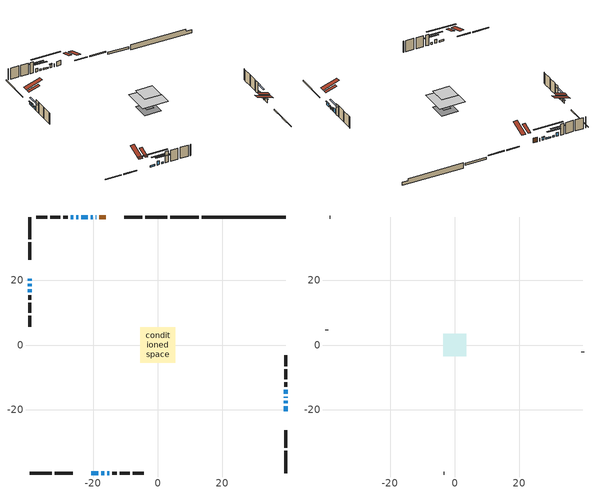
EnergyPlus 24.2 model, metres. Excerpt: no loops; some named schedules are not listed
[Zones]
conditioned space
 floor adiabatic (Floor2 construction): -1.52,-1.52 -1.52,1.52 1.52,1.52 1.52,-1.52 z0.77
 floor adiabatic (AdiabaticFloorConstruction): -5.47,-5.47 -5.47,5.47 5.47,5.47 5.47,-5.47 z3.21
 floor foundation (Slab1 construction): -3.54,-3.54 -3.54,3.54 3.54,3.54 3.54,-3.54 z-1.52
 floor foundation (Slab2 construction): -1.52,-1.52 -1.52,1.52 1.52,1.52 1.52,-1.52 z-0.61
 wall outside (RimJoist1 construction): 2.94,39.55 -3.92,39.55 / -39.55,-39.55 -32.69,-39.55 / -39.55,39.55 -39.55,32.69 / 39.55,-39.55 39.55,-32.69 z0.77:1.07
 wall outside (RimJoist2 construction): -4.85,39.55 -10.33,39.55 / -31.76,-39.55 -26.27,-39.55 / -39.55,31.76 -39.55,26.27 / 39.55,-31.76 39.55,-26.27 z0.77:1.07
 wall outside (AdiabaticWallConstruction 1): -16.13,39.55 -18.01,39.55 z0.77:2.8
 wall outside (AdiabaticWallConstruction): -18.94,39.55 -19.1,39.55 / 39.55,-18.02 39.55,-17.25 / 39.55,-16.33 39.55,-15.92 z0.77:1.99; 39.55,-20.47 39.55,-18.95 z0.77:2.19; -20.02,39.55 -20.63,39.55 z0.77:2.09; -39.55,20.47 -39.55,19.86 / -39.55,17.19 -39.55,16.27 z0.77:1.94; -39.55,18.93 -39.55,18.12 z0.77:2.14; -21.56,39.55 -23.59,39.55 / -20.47,-39.55 -18.44,-39.55 z0.77:1.38; 39.55,-14.99 39.55,-13.82 z0.77:2.5; -24.52,39.55 -25.13,39.55 / -15.57,-39.55 -14.96,-39.55 z0.77:1.48; -26.06,39.55 -26.92,39.55 z0.77:2.3; -17.51,-39.55 -16.5,-39.55 z0.77:2.4
 wall outside (Wall1 construction): -27.85,39.55 -29.22,39.55 / -14.03,-39.55 -12.66,-39.55 / -39.55,15.35 -39.55,13.98 / 39.55,-12.89 39.55,-11.52 z0.77:5.65
 wall outside (Wall2 construction): -30.15,39.55 -33.28,39.55 / -11.73,-39.55 -8.6,-39.55 / -39.55,13.05 -39.55,9.91 / 39.55,-10.6 39.55,-7.46 z0.77:5.65
 wall outside (Wall3 construction): -34.21,39.55 -37.56,39.55 / -7.67,-39.55 -4.32,-39.55 / -39.55,8.98 -39.55,5.64 / 39.55,-6.53 39.55,-3.18 z0.77:5.65
 wall foundation (FoundationWall1 construction): 13.64,39.55,-1.52 13.64,39.55,0.77 36.96,39.55,0.77 36.96,39.55,-0.19 39.55,39.55,-0.19 39.55,39.55,-1.52
 wall foundation (FoundationWall2 construction): 12.71,39.55 3.87,39.55 z-0.61:0.3
 window (WindowConstruction 10): -18.94,39.55 -19.09,39.55 z0.77:1.99
 window (WindowConstruction 6): 39.55,-20.47 39.55,-18.95 z0.77:2.19
 window (WindowConstruction 7): -20.02,39.55 -20.63,39.55 z0.77:2.09
 window (WindowConstruction 8): -39.55,20.47 -39.55,19.86 z0.77:1.94
 window (WindowConstruction 9): -39.55,18.93 -39.55,18.12 z0.77:2.14
 window (WindowConstruction 13): -21.56,39.55 -23.59,39.55 z0.77:1.38
 window (WindowConstruction 14): -20.47,-39.55 -18.44,-39.55 z0.77:1.38
 window (WindowConstruction 11): 39.55,-18.02 39.55,-17.26 z0.77:1.99
 window (WindowConstruction 12): 39.55,-16.33 39.55,-15.92 z0.77:1.99
 window (WindowConstruction): 39.55,-14.99 39.55,-13.82 z0.77:2.5
 window (WindowConstruction 1): -24.52,39.55 -25.13,39.55 z0.77:1.48
 window (WindowConstruction 2): -26.06,39.55 -26.92,39.55 z0.77:2.29
 window (WindowConstruction 3): -17.51,-39.55 -16.5,-39.55 z0.77:2.39
 window (WindowConstruction 4): -15.57,-39.55 -14.96,-39.55 z0.77:1.48
 window (WindowConstruction 5): -39.55,17.19 -39.55,16.28 z0.77:1.94
 door (Door): -16.13,39.55 -18.01,39.55 z0.77:2.8
 ceiling adiabatic (AdiabaticFloorConstruction): 5.47,-5.47 5.47,5.47 -5.47,5.47 -5.47,-5.47 z3.21
 roof outside (Roof2 construction): -15.2,39.55,5.65 -15.2,34.94,7.18 -13.99,34.94,7.18 -13.99,39.55,5.65; -21.4,-39.55,5.65 -21.4,-34.94,7.18 -22.62,-34.94,7.18 -22.62,-39.55,5.65; -39.55,21.4,5.65 -34.94,21.4,7.18 -34.94,22.62,7.18 -39.55,22.62,5.65; 39.55,-21.4,5.65 34.94,-21.4,7.18 34.94,-22.62,7.18 39.55,-22.62,5.65
attic - vented
 floor to conditioned space (Floor1 construction Reversed): -3.5,-3.5 -3.5,3.5 3.5,3.5 3.5,-3.5 z5.65
 wall outside (Wall4 construction): -38.49,39.55 -38.62,39.55 / -3.39,-39.55 -3.26,-39.55 / -39.55,4.71 -39.55,4.58 / 39.55,-2.25 39.55,-2.13 z0.77:5.65
 roof outside (Roof1 construction): -13.06,39.55,5.65 -13.06,32.72,7.92 -11.26,32.72,7.92 -11.26,39.55,5.65; -23.54,-39.55,5.65 -23.54,-32.72,7.92 -25.34,-32.72,7.92 -25.34,-39.55,5.65; -39.55,23.54,5.65 -32.72,23.54,7.92 -32.72,25.34,7.92 -39.55,25.34,5.65; 39.55,-23.54,5.65 32.72,-23.54,7.92 32.72,-25.34,7.92 39.55,-25.34,5.65
shading: 39.55,-18.75 39.55,-20.67 39.96,-20.67 39.96,-18.75 z2.39; -20.83,39.55 -19.82,39.55 -19.82,39.96 -20.83,39.96 z2.29; -39.55,19.66 -39.55,20.67 -39.96,20.67 -39.96,19.66 z2.14; -39.55,17.92 -39.55,19.13 -39.96,19.13 -39.96,17.92 z2.34; -28.84,39.55 -16.31,39.55 -16.31,39.96 -28.84,39.96 z6.63; -13.19,-39.55 -25.72,-39.55 -25.72,-39.96 -13.19,-39.96 z6.63; 39.55,-11.32 39.55,-17.49 39.96,-17.49 39.96,-11.32 z5; -27.63,39.55 -22.02,39.55 -22.02,39.96 -27.63,39.96 z3.98; -29.43,39.55 -23.55,39.55 -23.55,39.96 -29.43,39.96 z4.8; -13.99,-39.55 -20.02,-39.55 -20.02,-39.96 -13.99,-39.96 z4.9; -12.31,-39.55 -18.22,-39.55 -18.22,-39.96 -12.31,-39.96 z4.13; -39.55,13.78 -39.55,19.69 -39.96,19.69 -39.96,13.78 z4.44
[Building]
Building 1: Terrain=Suburbs
[Site:Location]
London AP_ON: Latitude {deg}=43.03; Longitude {deg}=-81.15; Time Zone {hr}=-5; Elevation {m}=278; Keep Site Location Information=Yes
[Site:GroundTemperature:Shallow]
3.98693, 1.93205, 1.76749, 2.74264, 6.6573, 10.5537, 13.9317, 16.0716, 16.2534, 14.513, 11.2211, 7.44421
[Site:WaterMainsTemperature]
Calculation Method=Schedule; Temperature Schedule=mains temperature schedule
[Material] Roughness=Rough; Thermal Absorptance=0.9
Name | Thickness {m} | Conductivity {W/m-K} | Density {kg/m3} | Specific Heat {J/kg-K} | Solar Absorptance | Visible Absorptance
asphalt or fiberglass shingles | 0.00635 | 0.162714 | 1121.4 | 1465.45 | 0.4 | 0.4
ceiling loosefill ins | 0.169333 | 0.0480833 | 16.02 | 1046.75 | 0.7 | 0.7
ceiling stud and cavity | 0.1397 | 0.197355 | 65.682 | 1177.47 | 0.7 | 0.7
concrete 4.0 in. | 0.1016 | 1.803125 | 2242.8 | 837.4 | 0.7 | 0.7
concrete 8.0 in. | 0.2032 | 1.803125 | 2242.8 | 837.4 | 0.7 | 0.7
door material | 0.04445 | 0.053851 | 512.64 | 1214.23 | 0.7 | 0.7
exterior vertical ins | 0.00787622 | 0.029427 | 32.04 | 1214.23 | 0.7 | 0.7
floor covering | 0.0127 | 9.015625 | 54.468 | 1339.84 | 0.6 | 0.6
floor covering 1 | 0.0127 | 0.0433444 | 54.468 | 1339.84 | 0.6 | 0.6
floor rigid ins; wall rigid ins | 0.512978 | 0.029427 | 32.04 | 1214.23 | 0.7 | 0.7
floor stud and cavity | 0.0889 | 0.406502 | 50.32683 | 1063.81 | 0.7 | 0.7
floor stud and cavity 1 | 0.1397 | 1.75129 | 37.0049 | 1207.88 | 0.7 | 0.7
furniture material conditioned space 1 | 0.1524 | 0.115458 | 640.8 | 1214.23 | 0.6 | 0.6
gypsum board | 0.0127 | 0.160291 | 801 | 837.4 | 0.6 | 0.6
gypsum board 1 | 0.0127 | 0.160291 | 801 | 837.4 | 0.7 | 0.7
osb sheathing 0.5 in. | 0.0127 | 0.115458 | 512.64 | 1214.23 | 0.7 | 0.7
osb sheathing 0.75 in. | 0.01905 | 0.115458 | 512.64 | 1214.23 | 0.7 | 0.7
rim joist stud and cavity | 0.0508 | 0.177588 | 50.32683 | 1063.81 | 0.6 | 0.6
rim joist stud and cavity 1 | 0.0508 | 0.103237 | 50.32683 | 1063.81 | 0.6 | 0.6
roof stud and cavity | 0.2032 | 0.172552 | 78.34581 | 1123.46 | 0.7 | 0.7
wall stud and cavity | 0.1397 | 0.101586 | 139.0536 | 1170.24 | 0.7 | 0.7
wall stud and cavity 1 | 0.1397 | 0.0823866 | 139.0536 | 1170.24 | 0.7 | 0.7
wall stud and cavity 2 | 0.1397 | 0.0828166 | 139.0536 | 1170.24 | 0.7 | 0.7
wall stud and cavity 3 | 0.0889 | 6.1454 | 50.32683 | 1063.81 | 0.6 | 0.6
wall stud and cavity 4 | 0.0889 | 0.380278 | 52.3479 | 1209.89 | 0.7 | 0.7
wall stud and cavity 5 | 0.0889 | 0.391764 | 83.0341 | 1211.67 | 0.7 | 0.7
wood siding | 0.0254 | 0.102417 | 544.68 | 1172.36 | 0.4 | 0.4
wood siding 1 | 0.00254 | 0.102417 | 544.68 | 1172.36 | 0.4 | 0.4
wood siding 2; wood siding 3; wood siding 4 | 0.0254 | 0.102417 | 544.68 | 1172.36 | 0.7 | 0.7
[WindowMaterial:SimpleGlazingSystem]
Name | U-Factor {W/m2-K} | Solar Heat Gain Coefficient
WindowMaterial | 2.78903 | 0.62
WindowMaterial 1 | 2.762347 | 0.48
WindowMaterial 10 | 2.71352 | 0.4
WindowMaterial 11 | 2.76746 | 0.63
WindowMaterial 12 | 2.75553 | 0.6
WindowMaterial 13 | 2.691372 | 0.44
WindowMaterial 2 | 2.67036 | 0.52
WindowMaterial 3 | 2.66696 | 0.54
WindowMaterial 4 | 2.6908 | 0.43
WindowMaterial 5 | 2.78052 | 0.57
WindowMaterial 6 | 2.77768 | 0.54
WindowMaterial 7 | 2.770864 | 0.5
WindowMaterial 8 | 2.76859 | 0.49
WindowMaterial 9 | 2.77825 | 0.54
[Construction]
AdiabaticFloorConstruction: floor stud and cavity 1, floor rigid ins, osb sheathing 0.75 in., floor covering 1
AdiabaticWallConstruction: wood siding 3, wall rigid ins, wall stud and cavity 4, gypsum board
AdiabaticWallConstruction 1: wood siding 4, wall rigid ins, wall stud and cavity 4, gypsum board
Door: door material
Floor1 construction Reversed: gypsum board, ceiling stud and cavity, ceiling loosefill ins
Floor2 construction: floor stud and cavity, floor covering
FoundationWall1 construction: concrete 8.0 in.
FoundationWall2 construction: concrete 8.0 in., gypsum board 1
furniture construction conditioned space 1: furniture material conditioned space 1
PartitionWallConstruction: gypsum board, wall stud and cavity 5, gypsum board
RimJoist1 construction: wood siding 2, rim joist stud and cavity
RimJoist2 construction: wood siding 2, rim joist stud and cavity 1
Roof1 construction: asphalt or fiberglass shingles
Roof2 construction: asphalt or fiberglass shingles, osb sheathing 0.75 in., roof stud and cavity, gypsum board
Slab1 construction; Slab2 construction: concrete 4.0 in.
Wall1 construction: wood siding, osb sheathing 0.5 in., wall stud and cavity, gypsum board
Wall2 construction: wood siding, osb sheathing 0.5 in., wall stud and cavity 1, gypsum board
Wall3 construction: wood siding, osb sheathing 0.5 in., wall stud and cavity 2, gypsum board
Wall4 construction: wood siding 1, wall stud and cavity 3
WindowConstruction: WindowMaterial
WindowConstruction 1: WindowMaterial 1
WindowConstruction 10: WindowMaterial 10
WindowConstruction 11: WindowMaterial 11
WindowConstruction 12: WindowMaterial 12
WindowConstruction 13; WindowConstruction 14: WindowMaterial 13
WindowConstruction 2: WindowMaterial 2
WindowConstruction 3: WindowMaterial 3
WindowConstruction 4: WindowMaterial 4
WindowConstruction 5: WindowMaterial 5
WindowConstruction 6: WindowMaterial 6
WindowConstruction 7: WindowMaterial 7
WindowConstruction 8: WindowMaterial 8
WindowConstruction 9: WindowMaterial 9
[Zone] Multiplier=1; Part of Total Floor Area=Yes
Name | Volume {m3}
attic - vented | 18.1331
conditioned space | 456.6
[Space]
Name | Zone | Volume {m3}
attic - vented 1 | attic - vented | 18.1331
conditioned space 1 | conditioned space | 456.6
[ZoneInfiltration:EffectiveLeakageArea]
infil attic - vented 1: Zone or Space=attic - vented 1; Schedule=Always On Discrete; Effective Air Leakage Area {cm2}=2142.55; Stack Coefficient=0.000497323; Wind Coefficient=1.50674e-05
[ZoneMixing]
whole house fan mix: Zone or Space=attic - vented; Schedule=Always On Continuous; Design Flow Rate Calculation Method=Flow/Zone; Design Flow Rate {m3/s}=0; Source Zone or Space=conditioned space
[SurfaceProperty:ExposedFoundationPerimeter] Exposed Perimeter Calculation Method=TotalExposedPerimeter
Name | Total Exposed Perimeter {m}
Slab1 | 25.908
Slab2 | 8.83899
[InternalMass] Zone or ZoneList=conditioned space; Space or SpaceList=conditioned space 1
Name | Construction | Surface Area {m2}
furniture mass conditioned space 1 | furniture construction conditioned space 1 | 75.3201
partition wall mass | PartitionWallConstruction | 179.1
[Lights]
interior lighting: Zone or ZoneList or Space or SpaceList=conditioned space 1; Schedule=interior lighting schedule; Design Level Calculation Method=LightingLevel; Lighting Level {W}=343.2; Return Air Fraction=0; Fraction Radiant=0.6; Fraction Visible=0.2; Fraction Replaceable=1
[People]
occupants: Zone or ZoneList or Space or SpaceList=conditioned space 1; Number of People Schedule=occupants schedule; Number of People Calculation Method=People; Number of People=3; Fraction Radiant=0.314171; Sensible Heat Fraction=0.56303; Activity Level Schedule=occupants activity schedule; Carbon Dioxide Generation Rate {m3/s-W}=0; Enable ASHRAE 55 Comfort Warnings=No; Mean Radiant Temperature Calculation Type=EnclosureAveraged
[ElectricEquipment] Zone or ZoneList or Space or SpaceList=conditioned space 1; Design Level Calculation Method=EquipmentLevel
Name | Schedule | Design Level {W} | Fraction Latent | Fraction Radiant | Fraction Lost
clothes dryer | clothes dryer schedule | 140.772 | 0.015 | 0.081 | 0.85
clothes washer | clothes washer schedule | 32.1985 | 0.03 | 0.162 | 0.7
cooking range | cooking range schedule | 215.147 | 0.08 | 0.432 | 0.2
dishwasher | dishwasher schedule | 66.8632 | 0.3 | 0.18 | 0.4
fridge | fridge schedule | 72.9452 | 0 | 0.6 | 0
mech vent bath fan 0 | mech vent bath fan 0 schedule | 50.2 | 0 | 0 | 1
mech vent house fan | mech vent house fan schedule | 0 | 0 | 0 | 1
mech vent house fan cfis | mech vent house fan cfis schedule | 0 | 0 | 0 | 0
mech vent range fan 0 | mech vent range fan 0 schedule | 57 | 0 | 0 | 1
misc plug loads | misc plug loads schedule | 494.7 | 0.045 | 0.513 | 0.1
whole house fan | Always On Discrete | 0 | 0 | 0 | 1
[OtherEquipment] Zone or ZoneList or Space or SpaceList=conditioned space 1; Design Level Calculation Method=EquipmentLevel
Name | Fuel Type | Schedule | Design Level {W} | Fraction Latent | Fraction Radiant | Fraction Lost
clothes dryer 1 | Electricity | clothes dryer schedule | 0 | 0.015 | 0.081 | 0.85
cooking range 1 | Electricity | cooking range schedule | 0 | 0.08 | 0.432 | 0.2
general water use latent | None | general water use schedule | 62.594 | 1 | 0 | 0
general water use sensible | None | general water use schedule | -61.6891 | 0 | 0.6 | 0
mech vent house fan latent load | None | Always On Discrete | 0 | 1 | 0 | 0
mech vent house fan sensible load | None | Always On Discrete | 0 | 0 | 0 | 0
water heater energy adjustment1 | NaturalGas | Always On Discrete | 0.01 | 0 | 0 | 1
[ZoneInfiltration:DesignFlowRate] Zone or ZoneList or Space or SpaceList=conditioned space 1; Schedule=Always On Discrete; Design Flow Rate Calculation Method=Flow/Zone; Design Flow Rate {m3/s}=0
infil flow; natural vent flow; whole house fan flow
[Foundation:Kiva] Initial Indoor Air Temperature {C}=18; Wall Depth Below Slab {m}=0.2032
Name | Wall Height Above Grade {m} | Custom Block Material Name 1 | Custom Block Depth 1 {m} | Custom Block X Position 1 {m} | Custom Block Z Position 1 {m}
Foundation Kiva 1 | 0.769986
Foundation Kiva 2 | 0.300015 | exterior vertical ins | 0.910011 | 0.2159 | 0
[Foundation:Kiva:Settings]
Soil Conductivity {W/m-K}=0.849921; Soil Density {kg/m3}=1842.3; Soil Specific Heat {J/kg-K}=418.7; Ground Solar Absorptivity=0.9; Ground Thermal Absorptivity=0.9; Ground Surface Roughness {m}=0.03; Far-Field Width {m}=40; Deep-Ground Boundary Condition=ZeroFlux; Deep-Ground Depth {m}=40; Minimum Cell Dimension {m}=0.2; Maximum Cell Growth Coefficient=3; Simulation Timestep=Timestep
[Exterior:Lights]
exterior lighting: Schedule=exterior lighting schedule; Design Level {W}=75.6
[Schedule:Constant]
Name | Hourly Value
Always On Continuous; mech vent house fan schedule; mech vent house fan cfis schedule; Always On Discrete | 1
occupants activity schedule | 117.228
fridge schedule | 0
[Schedule:Week:Daily]
interior lighting schedule Week Rule - Jan1-Jan27: interior lighting schedule day, interior lighting schedule day, interior lighting schedule day, interior lighting schedule day, interior lighting schedule day, interior lighting schedule day, interior lighting schedule day, interior lighting schedule default day, interior lighting schedule default day, interior lighting schedule default day, interior lighting schedule default day, interior lighting schedule default day
interior lighting schedule Week Rule - Jan28-Feb3: interior lighting schedule day, interior lighting schedule day, interior lighting schedule day, interior lighting schedule day, interior lighting schedule day 1, interior lighting schedule day 1, interior lighting schedule day 1, interior lighting schedule default day, interior lighting schedule default day, interior lighting schedule default day, interior lighting schedule default day, interior lighting schedule default day
interior lighting schedule Week Rule - Feb4-Feb24: interior lighting schedule day 1, interior lighting schedule day 1, interior lighting schedule day 1, interior lighting schedule day 1, interior lighting schedule day 1, interior lighting schedule day 1, interior lighting schedule day 1, interior lighting schedule default day, interior lighting schedule default day, interior lighting schedule default day, interior lighting schedule default day, interior lighting schedule default day
interior lighting schedule Week Rule - Feb25-Mar3: interior lighting schedule day 1, interior lighting schedule day 1, interior lighting schedule day 1, interior lighting schedule day 1, interior lighting schedule day 2, interior lighting schedule day 2, interior lighting schedule day 2, interior lighting schedule default day, interior lighting schedule default day, interior lighting schedule default day, interior lighting schedule default day, interior lighting schedule default day
interior lighting schedule Week Rule - Mar4-Mar31: interior lighting schedule day 2, interior lighting schedule day 2, interior lighting schedule day 2, interior lighting schedule day 2, interior lighting schedule day 2, interior lighting schedule day 2, interior lighting schedule day 2, interior lighting schedule default day, interior lighting schedule default day, interior lighting schedule default day, interior lighting schedule default day, interior lighting schedule default day
interior lighting schedule Week Rule - Apr1-Apr28: interior lighting schedule day 3, interior lighting schedule day 3, interior lighting schedule day 3, interior lighting schedule day 3, interior lighting schedule day 3, interior lighting schedule day 3, interior lighting schedule day 3, interior lighting schedule default day, interior lighting schedule default day, interior lighting schedule default day, interior lighting schedule default day, interior lighting schedule default day
interior lighting schedule Week Rule - Apr29-May5: interior lighting schedule day 3, interior lighting schedule day 3, interior lighting schedule day 4, interior lighting schedule day 4, interior lighting schedule day 4, interior lighting schedule day 4, interior lighting schedule day 4, interior lighting schedule default day, interior lighting schedule default day, interior lighting schedule default day, interior lighting schedule default day, interior lighting schedule default day
interior lighting schedule Week Rule - May6-May26: interior lighting schedule day 4, interior lighting schedule day 4, interior lighting schedule day 4, interior lighting schedule day 4, interior lighting schedule day 4, interior lighting schedule day 4, interior lighting schedule day 4, interior lighting schedule default day, interior lighting schedule default day, interior lighting schedule default day, interior lighting schedule default day, interior lighting schedule default day
interior lighting schedule Week Rule - May27-Jun2: interior lighting schedule day 4, interior lighting schedule day 4, interior lighting schedule day 4, interior lighting schedule day 4, interior lighting schedule day 4, interior lighting schedule day 5, interior lighting schedule day 5, interior lighting schedule default day, interior lighting schedule default day, interior lighting schedule default day, interior lighting schedule default day, interior lighting schedule default day
interior lighting schedule Week Rule - Jun3-Jun30: interior lighting schedule day 5, interior lighting schedule day 5, interior lighting schedule day 5, interior lighting schedule day 5, interior lighting schedule day 5, interior lighting schedule day 5, interior lighting schedule day 5, interior lighting schedule default day, interior lighting schedule default day, interior lighting schedule default day, interior lighting schedule default day, interior lighting schedule default day
interior lighting schedule Week Rule - Jul1-Jul28: interior lighting schedule day 6, interior lighting schedule day 6, interior lighting schedule day 6, interior lighting schedule day 6, interior lighting schedule day 6, interior lighting schedule day 6, interior lighting schedule day 6, interior lighting schedule default day, interior lighting schedule default day, interior lighting schedule default day, interior lighting schedule default day, interior lighting schedule default day
interior lighting schedule Week Rule - Jul29-Aug4: interior lighting schedule day 6, interior lighting schedule day 6, interior lighting schedule day 6, interior lighting schedule day 7, interior lighting schedule day 7, interior lighting schedule day 7, interior lighting schedule day 7, interior lighting schedule default day, interior lighting schedule default day, interior lighting schedule default day, interior lighting schedule default day, interior lighting schedule default day
interior lighting schedule Week Rule - Aug5-Aug25: interior lighting schedule day 7, interior lighting schedule day 7, interior lighting schedule day 7, interior lighting schedule day 7, interior lighting schedule day 7, interior lighting schedule day 7, interior lighting schedule day 7, interior lighting schedule default day, interior lighting schedule default day, interior lighting schedule default day, interior lighting schedule default day, interior lighting schedule default day
interior lighting schedule Week Rule - Aug26-Sep1: interior lighting schedule day 7, interior lighting schedule day 7, interior lighting schedule day 7, interior lighting schedule day 7, interior lighting schedule day 7, interior lighting schedule day 7, interior lighting schedule day 8, interior lighting schedule default day, interior lighting schedule default day, interior lighting schedule default day, interior lighting schedule default day, interior lighting schedule default day
interior lighting schedule Week Rule - Sep2-Sep29: interior lighting schedule day 8, interior lighting schedule day 8, interior lighting schedule day 8, interior lighting schedule day 8, interior lighting schedule day 8, interior lighting schedule day 8, interior lighting schedule day 8, interior lighting schedule default day, interior lighting schedule default day, interior lighting schedule default day, interior lighting schedule default day, interior lighting schedule default day
interior lighting schedule Week Rule - Sep30-Oct6: interior lighting schedule day 8, interior lighting schedule day 9, interior lighting schedule day 9, interior lighting schedule day 9, interior lighting schedule day 9, interior lighting schedule day 9, interior lighting schedule day 9, interior lighting schedule default day, interior lighting schedule default day, interior lighting schedule default day, interior lighting schedule default day, interior lighting schedule default day
interior lighting schedule Week Rule - Oct7-Oct27: interior lighting schedule day 9, interior lighting schedule day 9, interior lighting schedule day 9, interior lighting schedule day 9, interior lighting schedule day 9, interior lighting schedule day 9, interior lighting schedule day 9, interior lighting schedule default day, interior lighting schedule default day, interior lighting schedule default day, interior lighting schedule default day, interior lighting schedule default day
interior lighting schedule Week Rule - Oct28-Nov3: interior lighting schedule day 9, interior lighting schedule day 9, interior lighting schedule day 9, interior lighting schedule day 9, interior lighting schedule day 10, interior lighting schedule day 10, interior lighting schedule day 10, interior lighting schedule default day, interior lighting schedule default day, interior lighting schedule default day, interior lighting schedule default day, interior lighting schedule default day
interior lighting schedule Week Rule - Nov4-Nov24: interior lighting schedule day 10, interior lighting schedule day 10, interior lighting schedule day 10, interior lighting schedule day 10, interior lighting schedule day 10, interior lighting schedule day 10, interior lighting schedule day 10, interior lighting schedule default day, interior lighting schedule default day, interior lighting schedule default day, interior lighting schedule default day, interior lighting schedule default day
interior lighting schedule Week Rule - Nov25-Dec1: interior lighting schedule day 10, interior lighting schedule day 10, interior lighting schedule day 10, interior lighting schedule day 10, interior lighting schedule day 10, interior lighting schedule day 10, interior lighting schedule day 11, interior lighting schedule default day, interior lighting schedule default day, interior lighting schedule default day, interior lighting schedule default day, interior lighting schedule default day
interior lighting schedule Week Rule - Dec2-Dec31: interior lighting schedule day 11, interior lighting schedule day 11, interior lighting schedule day 11, interior lighting schedule day 11, interior lighting schedule day 11, interior lighting schedule day 11, interior lighting schedule day 11, interior lighting schedule default day, interior lighting schedule default day, interior lighting schedule default day, interior lighting schedule default day, interior lighting schedule default day
occupants schedule Week Rule - Jan1-Dec31: occupants schedule day, occupants schedule day, occupants schedule day, occupants schedule day, occupants schedule day, occupants schedule day, occupants schedule day, occupants schedule default day, occupants schedule default day, occupants schedule default day, occupants schedule default day, occupants schedule default day
clothes dryer schedule Week Rule - Jan1-Dec31: clothes dryer schedule day, clothes dryer schedule day, clothes dryer schedule day, clothes dryer schedule day, clothes dryer schedule day, clothes dryer schedule day, clothes dryer schedule day, clothes dryer schedule default day, clothes dryer schedule default day, clothes dryer schedule default day, clothes dryer schedule default day, clothes dryer schedule default day
clothes washer schedule Week Rule - Jan1-Dec31: clothes washer schedule day, clothes washer schedule day, clothes washer schedule day, clothes washer schedule day, clothes washer schedule day, clothes washer schedule day, clothes washer schedule day, clothes washer schedule default day, clothes washer schedule default day, clothes washer schedule default day, clothes washer schedule default day, clothes washer schedule default day
cooking range schedule Week Rule - Jan1-Dec31: cooking range schedule day, cooking range schedule day, cooking range schedule day, cooking range schedule day, cooking range schedule day, cooking range schedule day, cooking range schedule day, cooking range schedule default day, cooking range schedule default day, cooking range schedule default day, cooking range schedule default day, cooking range schedule default day
dishwasher schedule Week Rule - Jan1-Dec31: dishwasher schedule day, dishwasher schedule day, dishwasher schedule day, dishwasher schedule day, dishwasher schedule day, dishwasher schedule day, dishwasher schedule day, dishwasher schedule default day, dishwasher schedule default day, dishwasher schedule default day, dishwasher schedule default day, dishwasher schedule default day
mech vent bath fan 0 schedule Week Rule - Jan1-Dec31: mech vent bath fan 0 schedule day, mech vent bath fan 0 schedule day, mech vent bath fan 0 schedule day, mech vent bath fan 0 schedule day, mech vent bath fan 0 schedule day, mech vent bath fan 0 schedule day, mech vent bath fan 0 schedule day, mech vent bath fan 0 schedule default day, mech vent bath fan 0 schedule default day, mech vent bath fan 0 schedule default day, mech vent bath fan 0 schedule default day, mech vent bath fan 0 schedule default day
mech vent range fan 0 schedule Week Rule - Jan1-Dec31: mech vent range fan 0 schedule day, mech vent range fan 0 schedule day, mech vent range fan 0 schedule day, mech vent range fan 0 schedule day, mech vent range fan 0 schedule day, mech vent range fan 0 schedule day, mech vent range fan 0 schedule day, mech vent range fan 0 schedule default day, mech vent range fan 0 schedule default day, mech vent range fan 0 schedule default day, mech vent range fan 0 schedule default day, mech vent range fan 0 schedule default day
misc plug loads schedule Week Rule - Jan1-Dec31: misc plug loads schedule day, misc plug loads schedule day, misc plug loads schedule day, misc plug loads schedule day, misc plug loads schedule day, misc plug loads schedule day, misc plug loads schedule day, misc plug loads schedule default day, misc plug loads schedule default day, misc plug loads schedule default day, misc plug loads schedule default day, misc plug loads schedule default day
general water use schedule Week Rule - Jan1-Dec31: general water use schedule day, general water use schedule day, general water use schedule day, general water use schedule day, general water use schedule day, general water use schedule day, general water use schedule day, general water use schedule default day, general water use schedule default day, general water use schedule default day, general water use schedule default day, general water use schedule default day
exterior lighting schedule Week Rule - Jan1-Jan27: exterior lighting schedule day, exterior lighting schedule day, exterior lighting schedule day, exterior lighting schedule day, exterior lighting schedule day, exterior lighting schedule day, exterior lighting schedule day, exterior lighting schedule default day, exterior lighting schedule default day, exterior lighting schedule default day, exterior lighting schedule default day, exterior lighting schedule default day
exterior lighting schedule Week Rule - Jan28-Feb3: exterior lighting schedule day, exterior lighting schedule day, exterior lighting schedule day, exterior lighting schedule day, exterior lighting schedule day 1, exterior lighting schedule day 1, exterior lighting schedule day 1, exterior lighting schedule default day, exterior lighting schedule default day, exterior lighting schedule default day, exterior lighting schedule default day, exterior lighting schedule default day
exterior lighting schedule Week Rule - Feb4-Feb24: exterior lighting schedule day 1, exterior lighting schedule day 1, exterior lighting schedule day 1, exterior lighting schedule day 1, exterior lighting schedule day 1, exterior lighting schedule day 1, exterior lighting schedule day 1, exterior lighting schedule default day, exterior lighting schedule default day, exterior lighting schedule default day, exterior lighting schedule default day, exterior lighting schedule default day
exterior lighting schedule Week Rule - Feb25-Mar3: exterior lighting schedule day 1, exterior lighting schedule day 1, exterior lighting schedule day 1, exterior lighting schedule day 1, exterior lighting schedule day 2, exterior lighting schedule day 2, exterior lighting schedule day 2, exterior lighting schedule default day, exterior lighting schedule default day, exterior lighting schedule default day, exterior lighting schedule default day, exterior lighting schedule default day
exterior lighting schedule Week Rule - Mar4-Mar31: exterior lighting schedule day 2, exterior lighting schedule day 2, exterior lighting schedule day 2, exterior lighting schedule day 2, exterior lighting schedule day 2, exterior lighting schedule day 2, exterior lighting schedule day 2, exterior lighting schedule default day, exterior lighting schedule default day, exterior lighting schedule default day, exterior lighting schedule default day, exterior lighting schedule default day
exterior lighting schedule Week Rule - Apr1-Apr28: exterior lighting schedule day 3, exterior lighting schedule day 3, exterior lighting schedule day 3, exterior lighting schedule day 3, exterior lighting schedule day 3, exterior lighting schedule day 3, exterior lighting schedule day 3, exterior lighting schedule default day, exterior lighting schedule default day, exterior lighting schedule default day, exterior lighting schedule default day, exterior lighting schedule default day
exterior lighting schedule Week Rule - Apr29-May5: exterior lighting schedule day 3, exterior lighting schedule day 3, exterior lighting schedule day 4, exterior lighting schedule day 4, exterior lighting schedule day 4, exterior lighting schedule day 4, exterior lighting schedule day 4, exterior lighting schedule default day, exterior lighting schedule default day, exterior lighting schedule default day, exterior lighting schedule default day, exterior lighting schedule default day
exterior lighting schedule Week Rule - May6-May26: exterior lighting schedule day 4, exterior lighting schedule day 4, exterior lighting schedule day 4, exterior lighting schedule day 4, exterior lighting schedule day 4, exterior lighting schedule day 4, exterior lighting schedule day 4, exterior lighting schedule default day, exterior lighting schedule default day, exterior lighting schedule default day, exterior lighting schedule default day, exterior lighting schedule default day
exterior lighting schedule Week Rule - May27-Jun2: exterior lighting schedule day 4, exterior lighting schedule day 4, exterior lighting schedule day 4, exterior lighting schedule day 4, exterior lighting schedule day 4, exterior lighting schedule day 5, exterior lighting schedule day 5, exterior lighting schedule default day, exterior lighting schedule default day, exterior lighting schedule default day, exterior lighting schedule default day, exterior lighting schedule default day
exterior lighting schedule Week Rule - Jun3-Jun30: exterior lighting schedule day 5, exterior lighting schedule day 5, exterior lighting schedule day 5, exterior lighting schedule day 5, exterior lighting schedule day 5, exterior lighting schedule day 5, exterior lighting schedule day 5, exterior lighting schedule default day, exterior lighting schedule default day, exterior lighting schedule default day, exterior lighting schedule default day, exterior lighting schedule default day
exterior lighting schedule Week Rule - Jul1-Jul28: exterior lighting schedule day 6, exterior lighting schedule day 6, exterior lighting schedule day 6, exterior lighting schedule day 6, exterior lighting schedule day 6, exterior lighting schedule day 6, exterior lighting schedule day 6, exterior lighting schedule default day, exterior lighting schedule default day, exterior lighting schedule default day, exterior lighting schedule default day, exterior lighting schedule default day
exterior lighting schedule Week Rule - Jul29-Aug4: exterior lighting schedule day 6, exterior lighting schedule day 6, exterior lighting schedule day 6, exterior lighting schedule day 7, exterior lighting schedule day 7, exterior lighting schedule day 7, exterior lighting schedule day 7, exterior lighting schedule default day, exterior lighting schedule default day, exterior lighting schedule default day, exterior lighting schedule default day, exterior lighting schedule default day
[Schedule:Year]
interior lighting schedule: interior lighting schedule Week Rule - Jan1-Jan27, 1, 1, 1, 27, interior lighting schedule Week Rule - Jan28-Feb3, 1, 28, 2, 3, interior lighting schedule Week Rule - Feb4-Feb24, 2, 4, 2, 24, interior lighting schedule Week Rule - Feb25-Mar3, 2, 25, 3, 3, interior lighting schedule Week Rule - Mar4-Mar31, 3, 4, 3, 31, interior lighting schedule Week Rule - Apr1-Apr28, 4, 1, 4, 28, interior lighting schedule Week Rule - Apr29-May5, 4, 29, 5, 5, interior lighting schedule Week Rule - May6-May26, 5, 6, 5, 26, interior lighting schedule Week Rule - May27-Jun2, 5, 27, 6, 2, interior lighting schedule Week Rule - Jun3-Jun30, 6, 3, 6, 30, interior lighting schedule Week Rule - Jul1-Jul28, 7, 1, 7, 28, interior lighting schedule Week Rule - Jul29-Aug4, 7, 29, 8, 4, interior lighting schedule Week Rule - Aug5-Aug25, 8, 5, 8, 25, interior lighting schedule Week Rule - Aug26-Sep1, 8, 26, 9, 1, interior lighting schedule Week Rule - Sep2-Sep29, 9, 2, 9, 29, interior lighting schedule Week Rule - Sep30-Oct6, 9, 30, 10, 6, interior lighting schedule Week Rule - Oct7-Oct27, 10, 7, 10, 27, interior lighting schedule Week Rule - Oct28-Nov3, 10, 28, 11, 3, interior lighting schedule Week Rule - Nov4-Nov24, 11, 4, 11, 24, interior lighting schedule Week Rule - Nov25-Dec1, 11, 25, 12, 1, interior lighting schedule Week Rule - Dec2-Dec31, 12, 2, 12, 31
occupants schedule: occupants schedule Week Rule - Jan1-Dec31, 1, 1, 12, 31
clothes dryer schedule: clothes dryer schedule Week Rule - Jan1-Dec31, 1, 1, 12, 31
clothes washer schedule: clothes washer schedule Week Rule - Jan1-Dec31, 1, 1, 12, 31
cooking range schedule: cooking range schedule Week Rule - Jan1-Dec31, 1, 1, 12, 31
dishwasher schedule: dishwasher schedule Week Rule - Jan1-Dec31, 1, 1, 12, 31
mech vent bath fan 0 schedule: mech vent bath fan 0 schedule Week Rule - Jan1-Dec31, 1, 1, 12, 31
mech vent range fan 0 schedule: mech vent range fan 0 schedule Week Rule - Jan1-Dec31, 1, 1, 12, 31
misc plug loads schedule: misc plug loads schedule Week Rule - Jan1-Dec31, 1, 1, 12, 31
general water use schedule: general water use schedule Week Rule - Jan1-Dec31, 1, 1, 12, 31
exterior lighting schedule: exterior lighting schedule Week Rule - Jan1-Jan27, 1, 1, 1, 27, exterior lighting schedule Week Rule - Jan28-Feb3, 1, 28, 2, 3, exterior lighting schedule Week Rule - Feb4-Feb24, 2, 4, 2, 24, exterior lighting schedule Week Rule - Feb25-Mar3, 2, 25, 3, 3, exterior lighting schedule Week Rule - Mar4-Mar31, 3, 4, 3, 31, exterior lighting schedule Week Rule - Apr1-Apr28, 4, 1, 4, 28, exterior lighting schedule Week Rule - Apr29-May5, 4, 29, 5, 5, exterior lighting schedule Week Rule - May6-May26, 5, 6, 5, 26, exterior lighting schedule Week Rule - May27-Jun2, 5, 27, 6, 2, exterior lighting schedule Week Rule - Jun3-Jun30, 6, 3, 6, 30, exterior lighting schedule Week Rule - Jul1-Jul28, 7, 1, 7, 28, exterior lighting schedule Week Rule - Jul29-Aug4, 7, 29, 8, 4, exterior lighting schedule Week Rule - Aug5-Aug25, 8, 5, 8, 25, exterior lighting schedule Week Rule - Aug26-Sep1, 8, 26, 9, 1, exterior lighting schedule Week Rule - Sep2-Sep29, 9, 2, 9, 29, exterior lighting schedule Week Rule - Sep30-Oct6, 9, 30, 10, 6, exterior lighting schedule Week Rule - Oct7-Oct27, 10, 7, 10, 27, exterior lighting schedule Week Rule - Oct28-Nov3, 10, 28, 11, 3, exterior lighting schedule Week Rule - Nov4-Nov24, 11, 4, 11, 24, exterior lighting schedule Week Rule - Nov25-Dec1, 11, 25, 12, 1, exterior lighting schedule Week Rule - Dec2-Dec31, 12, 2, 12, 31
[Schedule:Compact]
mains temperature schedule: Through: 01/01, For: AllDays, Until: 24:00, 7.96722, Through: 01/02, For: AllDays, Until: 24:00, 7.89722, Through: 01/03, For: AllDays, Until: 24:00, 7.82778, Through: 01/04, For: AllDays, Until: 24:00, 7.76, Through: 01/05, For: AllDays, Until: 24:00, 7.69333, Through: 01/06, For: AllDays, Until: 24:00, 7.62778, Through: 01/07, For: AllDays, Until: 24:00, 7.56389, Through: 01/08, For: AllDays, Until: 24:00, 7.50167, Through: 01/09, For: AllDays, Until: 24:00, 7.44056, Through: 01/10, For: AllDays, Until: 24:00, 7.38056, Through: 01/11, For: AllDays, Until: 24:00, 7.32222, Through: 01/12, For: AllDays, Until: 24:00, 7.26556, Through: 01/13, For: AllDays, Until: 24:00, 7.21, Through: 01/14, For: AllDays, Until: 24:00, 7.15556, Through: 01/15, For: AllDays, Until: 24:00, 7.10333, Through: 01/16, For: AllDays, Until: 24:00, 7.05222, Through: 01/17, For: AllDays, Until: 24:00, 7.00278, Through: 01/18, For: AllDays, Until: 24:00, 6.955, Through: 01/19, For: AllDays, Until: 24:00, 6.90833, Through: 01/20, For: AllDays, Until: 24:00, 6.86389, Through: 01/21, For: AllDays, Until: 24:00, 6.82056, Through: 01/22, For: AllDays, Until: 24:00, 6.77889, Through: 01/23, For: AllDays, Until: 24:00, 6.73889, Through: 01/24, For: AllDays, Until: 24:00, 6.7, Through: 01/25, For: AllDays, Until: 24:00, 6.66333, Through: 01/26, For: AllDays, Until: 24:00, 6.62833, Through: 01/27, For: AllDays, Until: 24:00, 6.59444, Through: 01/28, For: AllDays, Until: 24:00, 6.56278, Through: 01/29, For: AllDays, Until: 24:00, 6.53222, Through: 01/30, For: AllDays, Until: 24:00, 6.50389, Through: 01/31, For: AllDays, Until: 24:00, 6.47722, Through: 02/01, For: AllDays, Until: 24:00, 6.45167, Through: 02/02, For: AllDays, Until: 24:00, 6.42833, Through: 02/03, For: AllDays, Until: 24:00, 6.40667, Through: 02/04, For: AllDays, Until: 24:00, 6.38611, Through: 02/05, For: AllDays, Until: 24:00, 6.36778, Through: 02/06, For: AllDays, Until: 24:00, 6.35111, Through: 02/07, For: AllDays, Until: 24:00, 6.33611, Through: 02/08, For: AllDays, Until: 24:00, 6.32333, Through: 02/09, For: AllDays, Until: 24:00, 6.31167, Through: 02/10, For: AllDays, Until: 24:00, 6.30222, Through: 02/11, For: AllDays, Until: 24:00, 6.29389, Through: 02/12, For: AllDays, Until: 24:00, 6.28778, Through: 02/13, For: AllDays, Until: 24:00, 6.28333, Through: 02/14, For: AllDays, Until: 24:00, 6.28056, Through: 02/15, For: AllDays, Until: 24:00, 6.27944, Through: 02/16, For: AllDays, Until: 24:00, 6.28, Through: 02/17, For: AllDays, Until: 24:00, 6.28278, Through: 02/18, For: AllDays, Until: 24:00, 6.28722, Through: 02/19, For: AllDays, Until: 24:00, 6.29278, Through: 02/20, For: AllDays, Until: 24:00, 6.30056, Through: 02/21, For: AllDays, Until: 24:00, 6.31, Through: 02/22, For: AllDays, Until: 24:00, 6.32111, Through: 02/23, For: AllDays, Until: 24:00, 6.33444, Through: 02/24, For: AllDays, Until: 24:00, 6.34889, Through: 02/25, For: AllDays, Until: 24:00, 6.36556, Through: 02/26, For: AllDays, Until: 24:00, 6.38333, Through: 02/27, For: AllDays, Until: 24:00, 6.40333, Through: 02/28, For: AllDays, Until: 24:00, 6.425, Through: 03/01, For: AllDays, Until: 24:00, 6.44833, Through: 03/02, For: AllDays, Until: 24:00, 6.47278, Through: 03/03, For: AllDays, Until: 24:00, 6.49944, Through: 03/04, For: AllDays, Until: 24:00, 6.52778, Through: 03/05, For: AllDays, Until: 24:00, 6.55778, Through: 03/06, For: AllDays, Until: 24:00, 6.58944, Through: 03/07, For: AllDays, Until: 24:00, 6.62278, Through: 03/08, For: AllDays, Until: 24:00, 6.65778, Through: 03/09, For: AllDays, Until: 24:00, 6.69444, Through: 03/10, For: AllDays, Until: 24:00, 6.73278, Through: 03/11, For: AllDays, Until: 24:00, 6.77278, Through: 03/12, For: AllDays, Until: 24:00, 6.81389, Through: 03/13, For: AllDays, Until: 24:00, 6.85722, Through: 03/14, For: AllDays, Until: 24:00, 6.90167, Through: 03/15, For: AllDays, Until: 24:00, 6.94778, Through: 03/16, For: AllDays, Until: 24:00, 6.99556, Through: 03/17, For: AllDays, Until: 24:00, 7.045, Through: 03/18, For: AllDays, Until: 24:00, 7.09556, Through: 03/19, For: AllDays, Until: 24:00, 7.14778, Through: 03/20, For: AllDays, Until: 24:00, 7.20167, Through: 03/21, For: AllDays, Until: 24:00, 7.25667, Through: 03/22, For: AllDays, Until: 24:00, 7.31333, Through: 03/23, For: AllDays, Until: 24:00, 7.37167, Through: 03/24, For: AllDays, Until: 24:00, 7.43111, Through: 03/25, For: AllDays, Until: 24:00, 7.49222, Through: 03/26, For: AllDays, Until: 24:00, 7.55444, Through: 03/27, For: AllDays, Until: 24:00, 7.61833, Through: 03/28, For: AllDays, Until: 24:00, 7.68333, Through: 03/29, For: AllDays, Until: 24:00, 7.74944, Through: 03/30, For: AllDays, Until: 24:00, 7.81722, Through: 03/31, For: AllDays, Until: 24:00, 7.88667, Through: 04/01, For: AllDays, Until: 24:00, 7.95667, Through: 04/02, For: AllDays, Until: 24:00, 8.02833, Through: 04/03, For: AllDays, Until: 24:00, 8.10111, Through: 04/04, For: AllDays, Until: 24:00, 8.175, Through: 04/05, For: AllDays, Until: 24:00, 8.25, Through: 04/06, For: AllDays, Until: 24:00, 8.32667, Through: 04/07, For: AllDays, Until: 24:00, 8.40389, Through: 04/08, For: AllDays, Until: 24:00, 8.48278, Through: 04/09, For: AllDays, Until: 24:00, 8.56222, Through: 04/10, For: AllDays, Until: 24:00, 8.64278, Through: 04/11, For: AllDays, Until: 24:00, 8.725, Through: 04/12, For: AllDays, Until: 24:00, 8.80778, Through: 04/13, For: AllDays, Until: 24:00, 8.89167, Through: 04/14, For: AllDays, Until: 24:00, 8.97611, Through: 04/15, For: AllDays, Until: 24:00, 9.06167, Through: 04/16, For: AllDays, Until: 24:00, 9.14833, Through: 04/17, For: AllDays, Until: 24:00, 9.23611, Through: 04/18, For: AllDays, Until: 24:00, 9.32444, Through: 04/19, For: AllDays, Until: 24:00, 9.41389, Through: 04/20, For: AllDays, Until: 24:00, 9.50389, Through: 04/21, For: AllDays, Until: 24:00, 9.595, Through: 04/22, For: AllDays, Until: 24:00, 9.68667, Through: 04/23, For: AllDays, Until: 24:00, 9.77889, Through: 04/24, For: AllDays, Until: 24:00, 9.87222, Through: 04/25, For: AllDays, Until: 24:00, 9.96556, Through: 04/26, For: AllDays, Until: 24:00, 10.06, Through: 04/27, For: AllDays, Until: 24:00, 10.1556, Through: 04/28, For: AllDays, Until: 24:00, 10.2511, Through: 04/29, For: AllDays, Until: 24:00, 10.3472, Through: 04/30, For: AllDays, Until: 24:00, 10.4439, Through: 05/01, For: AllDays, Until: 24:00, 10.5411, Through: 05/02, For: AllDays, Until: 24:00, 10.6389, Through: 05/03, For: AllDays, Until: 24:00, 10.7372, Through: 05/04, For: AllDays, Until: 24:00, 10.8361, Through: 05/05, For: AllDays, Until: 24:00, 10.935, Through: 05/06, For: AllDays, Until: 24:00, 11.0344, Through: 05/07, For: AllDays, Until: 24:00, 11.1344, Through: 05/08, For: AllDays, Until: 24:00, 11.2344, Through: 05/09, For: AllDays, Until: 24:00, 11.335, Through: 05/10, For: AllDays, Until: 24:00, 11.4356, Through: 05/11, For: AllDays, Until: 24:00, 11.5361, Through: 05/12, For: AllDays, Until: 24:00, 11.6372, Through: 05/13, For: AllDays, Until: 24:00, 11.7383, Through: 05/14, For: AllDays, Until: 24:00, 11.84, Through: 05/15, For: AllDays, Until: 24:00, 11.9411, Through: 05/16, For: AllDays, Until: 24:00, 12.0428, Through: 05/17, For: AllDays, Until: 24:00, 12.1444, Through: 05/18, For: AllDays, Until: 24:00, 12.2456, Through: 05/19, For: AllDays, Until: 24:00, 12.3472, Through: 05/20, For: AllDays, Until: 24:00, 12.4489, Through: 05/21, For: AllDays, Until: 24:00, 12.55, Through: 05/22, For: AllDays, Until: 24:00, 12.6517, Through: 05/23, For: AllDays, Until: 24:00, 12.7528, Through: 05/24, For: AllDays, Until: 24:00, 12.8533, Through: 05/25, For: AllDays, Until: 24:00, 12.9544, Through: 05/26, For: AllDays, Until: 24:00, 13.055, Through: 05/27, For: AllDays, Until: 24:00, 13.155, Through: 05/28, For: AllDays, Until: 24:00, 13.255, Through: 05/29, For: AllDays, Until: 24:00, 13.355, Through: 05/30, For: AllDays, Until: 24:00, 13.4539, Through: 05/31, For: AllDays, Until: 24:00, 13.5533, Through: 06/01, For: AllDays, Until: 24:00, 13.6517, Through: 06/02, For: AllDays, Until: 24:00, 13.75, Through: 06/03, For: AllDays, Until: 24:00, 13.8472, Through: 06/04, For: AllDays, Until: 24:00, 13.9444, Through: 06/05, For: AllDays, Until: 24:00, 14.0411, Through: 06/06, For: AllDays, Until: 24:00, 14.1372, Through: 06/07, For: AllDays, Until: 24:00, 14.2328, Through: 06/08, For: AllDays, Until: 24:00, 14.3278, Through: 06/09, For: AllDays, Until: 24:00, 14.4217, Through: 06/10, For: AllDays, Until: 24:00, 14.5156, Through: 06/11, For: AllDays, Until: 24:00, 14.6083, Through: 06/12, For: AllDays, Until: 24:00, 14.7006, Through: 06/13, For: AllDays, Until: 24:00, 14.7922, Through: 06/14, For: AllDays, Until: 24:00, 14.8828, Through: 06/15, For: AllDays, Until: 24:00, 14.9728, Through: 06/16, For: AllDays, Until: 24:00, 15.0617, Through: 06/17, For: AllDays, Until: 24:00, 15.15, Through: 06/18, For: AllDays, Until: 24:00, 15.2372, Through: 06/19, For: AllDays, Until: 24:00, 15.3233, Through: 06/20, For: AllDays, Until: 24:00, 15.4089, Through: 06/21, For: AllDays, Until: 24:00, 15.4933, Through: 06/22, For: AllDays, Until: 24:00, 15.5772, Through: 06/23, For: AllDays, Until: 24:00, 15.6594, Through: 06/24, For: AllDays, Until: 24:00, 15.7411, Through: 06/25, For: AllDays, Until: 24:00, 15.8217, Through: 06/26, For: AllDays, Until: 24:00, 15.9006, Through: 06/27, For: AllDays, Until: 24:00, 15.9789, Through: 06/28, For: AllDays, Until: 24:00, 16.0561, Through: 06/29, For: AllDays, Until: 24:00, 16.1322, Through: 06/30, For: AllDays, Until: 24:00, 16.2072, Through: 07/01, For: AllDays, Until: 24:00, 16.2806, Through: 07/02, For: AllDays, Until: 24:00, 16.3528, Through: 07/03, For: AllDays, Until: 24:00, 16.4244, Through: 07/04, For: AllDays, Until: 24:00, 16.4939, Through: 07/05, For: AllDays, Until: 24:00, 16.5628, Through: 07/06, For: AllDays, Until: 24:00, 16.63, Through: 07/07, For: AllDays, Until: 24:00, 16.6961, Through: 07/08, For: AllDays, Until: 24:00, 16.7606, Through: 07/09, For: AllDays, Until: 24:00, 16.8239, Through: 07/10, For: AllDays, Until: 24:00, 16.8861, Through: 07/11, For: AllDays, Until: 24:00, 16.9467, Through: 07/12, For: AllDays, Until: 24:00, 17.0056, Through: 07/13, For: AllDays, Until: 24:00, 17.0633, Through: 07/14, For: AllDays, Until: 24:00, 17.12, Through: 07/15, For: AllDays, Until: 24:00, 17.1744, Through: 07/16, For: AllDays, Until: 24:00, 17.2278, Through: 07/17, For: AllDays, Until: 24:00, 17.28, Through: 07/18, For: AllDays, Until: 24:00, 17.33, Through: 07/19, For: AllDays, Until: 24:00, 17.3789, Through: 07/20, For: AllDays, Until: 24:00, 17.4261, Through: 07/21, For: AllDays, Until: 24:00, 17.4717, Through: 07/22, For: AllDays, Until: 24:00, 17.5161, Through: 07/23, For: AllDays, Until: 24:00, 17.5583, Through: 07/24, For: AllDays, Until: 24:00, 17.5994, Through: 07/25, For: AllDays, Until: 24:00, 17.6389, Through: 07/26, For: AllDays, Until: 24:00, 17.6767, Through: 07/27, For: AllDays, Until: 24:00, 17.7128, Through: 07/28, For: AllDays, Until: 24:00, 17.7472, Through: 07/29, For: AllDays, Until: 24:00, 17.78, Through: 07/30, For: AllDays, Until: 24:00, 17.8111, Through: 07/31, For: AllDays, Until: 24:00, 17.8406, Through: 08/01, For: AllDays, Until: 24:00, 17.8683, Through: 08/02, For: AllDays, Until: 24:00, 17.8944, Through: 08/03, For: AllDays, Until: 24:00, 17.9189, Through: 08/04, For: AllDays, Until: 24:00, 17.9417, Through: 08/05, For: AllDays, Until: 24:00, 17.9628, Through: 08/06, For: AllDays, Until: 24:00, 17.9822, Through: 08/07, For: AllDays, Until: 24:00, 18, Through: 08/08, For: AllDays, Until: 24:00, 18.0156, Through: 08/09, For: AllDays, Until: 24:00, 18.03, Through: 08/10, For: AllDays, Until: 24:00, 18.0422, Through: 08/11, For: AllDays, Until: 24:00, 18.0533, Through: 08/12, For: AllDays, Until: 24:00, 18.0622, Through: 08/13, For: AllDays, Until: 24:00, 18.0694, Through: 08/14, For: AllDays, Until: 24:00, 18.0744, Through: 08/15, For: AllDays, Until: 24:00, 18.0783, Through: 08/16, For: AllDays, Until: 24:00, 18.0806, Through: 08/17, For: AllDays, Until: 24:00, 18.0806, Through: 08/18, For: AllDays, Until: 24:00, 18.0789, Through: 08/19, For: AllDays, Until: 24:00, 18.0761, Through: 08/20, For: AllDays, Until: 24:00, 18.0711, Through: 08/21, For: AllDays, Until: 24:00, 18.0639, Through: 08/22, For: AllDays, Until: 24:00, 18.0556, Through: 08/23, For: AllDays, Until: 24:00, 18.0456, Through: 08/24, For: AllDays, Until: 24:00, 18.0333, Through: 08/25, For: AllDays, Until: 24:00, 18.0194, Through: 08/26, For: AllDays, Until: 24:00, 18.0044, Through: 08/27, For: AllDays, Until: 24:00, 17.9872, Through: 08/28, For: AllDays, Until: 24:00, 17.9683, Through: 08/29, For: AllDays, Until: 24:00, 17.9478, Through: 08/30, For: AllDays, Until: 24:00, 17.9256, Through: 08/31, For: AllDays, Until: 24:00, 17.9011, Through: 09/01, For: AllDays, Until: 24:00, 17.8756, Through: 09/02, For: AllDays, Until: 24:00, 17.8483, Through: 09/03, For: AllDays, Until: 24:00, 17.8189, Through: 09/04, For: AllDays, Until: 24:00, 17.7883, Through: 09/05, For: AllDays, Until: 24:00, 17.7561, Through: 09/06, For: AllDays, Until: 24:00, 17.7222, Through: 09/07, For: AllDays, Until: 24:00, 17.6861, Through: 09/08, For: AllDays, Until: 24:00, 17.6489, Through: 09/09, For: AllDays, Until: 24:00, 17.61, Through: 09/10, For: AllDays, Until: 24:00, 17.5694, Through: 09/11, For: AllDays, Until: 24:00, 17.5272, Through: 09/12, For: AllDays, Until: 24:00, 17.4833, Through: 09/13, For: AllDays, Until: 24:00, 17.4383, Through: 09/14, For: AllDays, Until: 24:00, 17.3917, Through: 09/15, For: AllDays, Until: 24:00, 17.3433, Through: 09/16, For: AllDays, Until: 24:00, 17.2933, Through: 09/17, For: AllDays, Until: 24:00, 17.2417, Through: 09/18, For: AllDays, Until: 24:00, 17.1889, Through: 09/19, For: AllDays, Until: 24:00, 17.1344, Through: 09/20, For: AllDays, Until: 24:00, 17.0783, Through: 09/21, For: AllDays, Until: 24:00, 17.0211, Through: 09/22, For: AllDays, Until: 24:00, 16.9622, Through: 09/23, For: AllDays, Until: 24:00, 16.9022, Through: 09/24, For: AllDays, Until: 24:00, 16.8406, Through: 09/25, For: AllDays, Until: 24:00, 16.7778, Through: 09/26, For: AllDays, Until: 24:00, 16.7133, Through: 09/27, For: AllDays, Until: 24:00, 16.6478, Through: 09/28, For: AllDays, Until: 24:00, 16.5806, Through: 09/29, For: AllDays, Until: 24:00, 16.5122, Through: 09/30, For: AllDays, Until: 24:00, 16.4428, Through: 10/01, For: AllDays, Until: 24:00, 16.3717, Through: 10/02, For: AllDays, Until: 24:00, 16.3, Through: 10/03, For: AllDays, Until: 24:00, 16.2267, Through: 10/04, For: AllDays, Until: 24:00, 16.1522, Through: 10/05, For: AllDays, Until: 24:00, 16.0761, Through: 10/06, For: AllDays, Until: 24:00, 15.9994, Through: 10/07, For: AllDays, Until: 24:00, 15.9217, Through: 10/08, For: AllDays, Until: 24:00, 15.8422, Through: 10/09, For: AllDays, Until: 24:00, 15.7622, Through: 10/10, For: AllDays, Until: 24:00, 15.6811, Through: 10/11, For: AllDays, Until: 24:00, 15.5989, Through: 10/12, For: AllDays, Until: 24:00, 15.5156, Through: 10/13, For: AllDays, Until: 24:00, 15.4311, Through: 10/14, For: AllDays, Until: 24:00, 15.3461, Through: 10/15, For: AllDays, Until: 24:00, 15.26, Through: 10/16, For: AllDays, Until: 24:00, 15.1728, Through: 10/17, For: AllDays, Until: 24:00, 15.085, Through: 10/18, For: AllDays, Until: 24:00, 14.9961, Through: 10/19, For: AllDays, Until: 24:00, 14.9067, Through: 10/20, For: AllDays, Until: 24:00, 14.8161, Through: 10/21, For: AllDays, Until: 24:00, 14.725, Through: 10/22, For: AllDays, Until: 24:00, 14.6328, Through: 10/23, For: AllDays, Until: 24:00, 14.54, Through: 10/24, For: AllDays, Until: 24:00, 14.4467, Through: 10/25, For: AllDays, Until: 24:00, 14.3528, Through: 10/26, For: AllDays, Until: 24:00, 14.2578, Through: 10/27, For: AllDays, Until: 24:00, 14.1622, Through: 10/28, For: AllDays, Until: 24:00, 14.0667, Through: 10/29, For: AllDays, Until: 24:00, 13.97, Through: 10/30, For: AllDays, Until: 24:00, 13.8728, Through: 10/31, For: AllDays, Until: 24:00, 13.7756, Through: 11/01, For: AllDays, Until: 24:00, 13.6778, Through: 11/02, For: AllDays, Until: 24:00, 13.5789, Through: 11/03, For: AllDays, Until: 24:00, 13.48, Through: 11/04, For: AllDays, Until: 24:00, 13.3811, Through: 11/05, For: AllDays, Until: 24:00, 13.2817, Through: 11/06, For: AllDays, Until: 24:00, 13.1817, Through: 11/07, For: AllDays, Until: 24:00, 13.0811, Through: 11/08, For: AllDays, Until: 24:00, 12.9806, Through: 11/09, For: AllDays, Until: 24:00, 12.88, Through: 11/10, For: AllDays, Until: 24:00, 12.7789, Through: 11/11, For: AllDays, Until: 24:00, 12.6778, Through: 11/12, For: AllDays, Until: 24:00, 12.5767, Through: 11/13, For: AllDays, Until: 24:00, 12.4756, Through: 11/14, For: AllDays, Until: 24:00, 12.3739, Through: 11/15, For: AllDays, Until: 24:00, 12.2722, Through: 11/16, For: AllDays, Until: 24:00, 12.1711, Through: 11/17, For: AllDays, Until: 24:00, 12.0694, Through: 11/18, For: AllDays, Until: 24:00, 11.9678, Through: 11/19, For: AllDays, Until: 24:00, 11.8667, Through: 11/20, For: AllDays, Until: 24:00, 11.765, Through: 11/21, For: AllDays, Until: 24:00, 11.6639, Through: 11/22, For: AllDays, Until: 24:00, 11.5628, Through: 11/23, For: AllDays, Until: 24:00, 11.4617, Through: 11/24, For: AllDays, Until: 24:00, 11.3611, Through: 11/25, For: AllDays, Until: 24:00, 11.2606, Through: 11/26, For: AllDays, Until: 24:00, 11.1606, Through: 11/27, For: AllDays, Until: 24:00, 11.0606, Through: 11/28, For: AllDays, Until: 24:00, 10.9611, Through: 11/29, For: AllDays, Until: 24:00, 10.8622, Through: 11/30, For: AllDays, Until: 24:00, 10.7633, Through: 12/01, For: AllDays, Until: 24:00, 10.665, Through: 12/02, For: AllDays, Until: 24:00, 10.5672, Through: 12/03, For: AllDays, Until: 24:00, 10.4694, Through: 12/04, For: AllDays, Until: 24:00, 10.3728, Through: 12/05, For: AllDays, Until: 24:00, 10.2761, Through: 12/06, For: AllDays, Until: 24:00, 10.1806, Through: 12/07, For: AllDays, Until: 24:00, 10.085, Through: 12/08, For: AllDays, Until: 24:00, 9.99056, Through: 12/09, For: AllDays, Until: 24:00, 9.89667, Through: 12/10, For: AllDays, Until: 24:00, 9.80333, Through: 12/11, For: AllDays, Until: 24:00, 9.71056, Through: 12/12, For: AllDays, Until: 24:00, 9.61889, Through: 12/13, For: AllDays, Until: 24:00, 9.52778, Through: 12/14, For: AllDays, Until: 24:00, 9.43778, Through: 12/15, For: AllDays, Until: 24:00, 9.34778, Through: 12/16, For: AllDays, Until: 24:00, 9.25944, Through: 12/17, For: AllDays, Until: 24:00, 9.17167, Through: 12/18, For: AllDays, Until: 24:00, 9.08444, Through: 12/19, For: AllDays, Until: 24:00, 8.99889, Through: 12/20, For: AllDays, Until: 24:00, 8.91389, Through: 12/21, For: AllDays, Until: 24:00, 8.82944, Through: 12/22, For: AllDays, Until: 24:00, 8.74667, Through: 12/23, For: AllDays, Until: 24:00, 8.66444, Through: 12/24, For: AllDays, Until: 24:00, 8.58333, Through: 12/25, For: AllDays, Until: 24:00, 8.50333, Through: 12/26, For: AllDays, Until: 24:00, 8.42444, Through: 12/27, For: AllDays, Until: 24:00, 8.34667, Through: 12/28, For: AllDays, Until: 24:00, 8.27, Through: 12/29, For: AllDays, Until: 24:00, 8.19444, Through: 12/30, For: AllDays, Until: 24:00, 8.12056, Through: 12/31, For: AllDays, Until: 24:00, 8.04722
